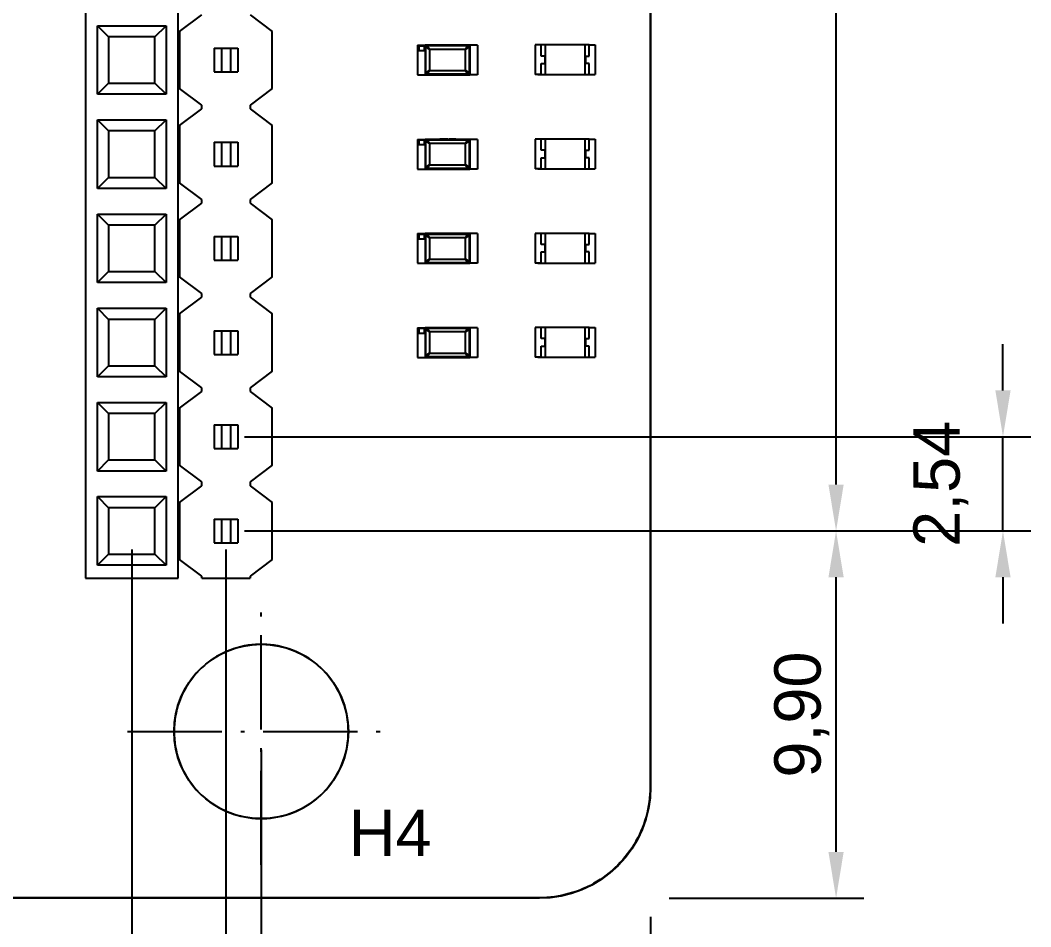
# Model space of a CAD drawing. Header units: millimetres. Extents: x 5 to 205, y 5 to 144.
# Drawn here: x 75 to 102.25, y 51.73 to 76.18 of the extents above; entities that cross this region are included whole.
import ezdxf

# ---------------------------------------------------------------- set-up
doc = ezdxf.new("R2010")
doc.units = ezdxf.units.MM
doc.linetypes.add('DASHDOT', pattern=[3.556, 2.54, -0.508, 0, -0.508])
for name, color, linetype in [('CENTER', 3, 'DASHDOT'), ('DIM', 4, 'CONTINUOUS'), ('HOLES', 1, 'CONTINUOUS'), ('OUTLINE', 7, 'CONTINUOUS'), ('PARTS', 8, 'CONTINUOUS'), ('TEXT', 7, 'CONTINUOUS')]:
    doc.layers.add(name, color=color, linetype=linetype)
doc.styles.add('CJK', font='arial.ttf')
doc.dimstyles.new('PCB2', dxfattribs={"dimtxt": 1.25, "dimasz": 1.25, "dimexe": 0.75, "dimexo": 0.5, "dimgap": 0.3, "dimtad": 1, "dimzin": 0, "dimtxsty": 'CJK', "dimcen": 2.5, "dimclrd": 4, "dimclre": 4, "dimclrt": 4, "dimazin": 3, "dimtfac": 1, "dimtmove": 0, "dimatfit": 3})

msp = doc.modelspace()

# ---------------------------------------------------------------- linework, layer by layer
at = {"layer": 'CENTER'}
for points in [[(81.5, 53.397), (81.5, 60.597)], [(77.9, 56.997), (85.1, 56.997)]]:
    msp.add_lwpolyline(points, dxfattribs=at)
at = {"layer": 'HOLES'}
msp.add_circle((81.5, 56.997), 2.35, dxfattribs=at)
at = {"layer": 'OUTLINE'}
for points in [[(92, 122.5), (92, 55.5)], [(92, 55.5), (91.986, 55.206), (91.942, 54.915), (91.871, 54.629), (91.772, 54.352), (91.646, 54.086), (91.494, 53.833), (91.319, 53.597), (91.121, 53.379), (90.903, 53.181), (90.667, 53.006), (90.414, 52.854), (90.148, 52.728), (89.871, 52.629), (89.585, 52.558), (89.294, 52.514), (89, 52.5)], [(89, 52.5), (34, 52.5)]]:
    msp.add_lwpolyline(points, dxfattribs=at)
at = {"layer": 'PARTS'}
for points in [[(91.987, 122.5), (91.987, 55.5)], [(76.76, 117.014), (76.76, 61.134)], [(79.26, 61.134), (79.26, 117.014)], [(79.3, 75.874), (79.9, 76.324)], [(81.2, 76.324), (81.8, 75.874)], [(77.085, 76.029), (78.935, 76.029)], [(77.085, 76.029), (77.385, 75.729)], [(77.085, 74.179), (77.085, 76.029)], [(78.635, 75.729), (78.935, 76.029)], [(78.935, 76.029), (78.935, 74.179)], [(79.3, 75.874), (79.3, 74.334)], [(81.8, 74.334), (81.8, 75.874)], [(78.635, 75.729), (77.385, 75.729)], [(77.385, 75.729), (77.385, 74.479)], [(78.635, 74.479), (78.635, 75.729)], [(85.712, 75.504), (85.922, 75.504)], [(85.712, 75.504), (85.712, 74.704)], [(85.753, 75.48), (85.753, 75.361)], [(85.907, 75.48), (85.753, 75.48)], [(85.907, 75.361), (85.907, 75.48)], [(85.972, 75.504), (85.922, 75.454)], [(85.922, 75.504), (85.922, 74.704)], [(87.122, 75.504), (85.922, 75.504)], [(85.935, 75.454), (85.972, 75.491)], [(87.072, 75.504), (85.972, 75.504)], [(85.972, 75.491), (85.972, 75.504)], [(86.035, 75.391), (85.972, 75.491)], [(85.972, 75.491), (87.072, 75.491)], [(86.316, 75.514), (86.332, 75.514)], [(86.316, 75.514), (86.316, 75.504)], [(86.332, 75.514), (86.337, 75.514)], [(86.332, 75.514), (86.332, 75.504)], [(86.337, 75.514), (86.353, 75.514)], [(86.337, 75.514), (86.337, 75.504)], [(86.353, 75.514), (86.353, 75.504)], [(86.355, 75.514), (86.361, 75.514)], [(86.355, 75.514), (86.355, 75.504)], [(86.361, 75.514), (86.367, 75.514)], [(86.361, 75.514), (86.361, 75.504)], [(86.367, 75.514), (86.383, 75.514)], [(86.367, 75.514), (86.367, 75.504)], [(86.383, 75.514), (86.388, 75.514)], [(86.383, 75.514), (86.383, 75.504)], [(86.388, 75.514), (86.404, 75.514)], [(86.388, 75.514), (86.388, 75.504)], [(86.404, 75.514), (86.404, 75.504)], [(86.404, 75.514), (86.406, 75.514)], [(86.406, 75.514), (86.412, 75.514)], [(86.406, 75.514), (86.406, 75.504)], [(86.412, 75.514), (86.428, 75.514)], [(86.412, 75.514), (86.412, 75.504)], [(86.428, 75.514), (86.439, 75.514)], [(86.428, 75.514), (86.428, 75.504)], [(86.439, 75.514), (86.439, 75.504)], [(86.439, 75.514), (86.446, 75.514)], [(86.446, 75.514), (86.446, 75.504)], [(86.446, 75.514), (86.447, 75.514)], [(86.447, 75.514), (86.447, 75.504)], [(86.447, 75.514), (86.448, 75.514)], [(86.448, 75.514), (86.448, 75.504)], [(86.448, 75.514), (86.469, 75.514)], [(86.469, 75.514), (86.469, 75.504)], [(86.469, 75.514), (86.47, 75.514)], [(86.47, 75.514), (86.473, 75.514)], [(86.47, 75.514), (86.47, 75.504)], [(86.473, 75.514), (86.474, 75.514)], [(86.473, 75.514), (86.473, 75.504)], [(86.474, 75.514), (86.474, 75.504)], [(86.477, 75.514), (86.477, 75.504)], [(86.477, 75.514), (86.487, 75.514)], [(86.487, 75.514), (86.501, 75.514)], [(86.487, 75.514), (86.487, 75.504)], [(86.501, 75.514), (86.507, 75.514)], [(86.501, 75.514), (86.501, 75.504)], [(86.507, 75.514), (86.507, 75.504)], [(86.509, 75.514), (86.509, 75.504)], [(86.509, 75.514), (86.525, 75.514)], [(86.509, 75.514), (86.509, 75.504)], [(86.509, 75.514), (86.509, 75.514)], [(86.525, 75.514), (86.525, 75.504)], [(86.525, 75.514), (86.531, 75.514)], [(86.531, 75.514), (86.531, 75.504)], [(86.564, 75.514), (86.592, 75.514)], [(86.564, 75.514), (86.564, 75.504)], [(86.592, 75.514), (86.608, 75.514)], [(86.592, 75.514), (86.592, 75.504)], [(86.608, 75.514), (86.647, 75.514)], [(86.608, 75.514), (86.608, 75.504)], [(86.647, 75.514), (86.682, 75.514)], [(86.647, 75.514), (86.647, 75.504)], [(86.682, 75.514), (86.695, 75.514)], [(86.682, 75.514), (86.682, 75.504)], [(86.695, 75.514), (86.701, 75.514)], [(86.695, 75.514), (86.695, 75.504)], [(86.701, 75.514), (86.735, 75.514)], [(86.701, 75.514), (86.701, 75.504)], [(86.735, 75.514), (86.748, 75.514)], [(86.735, 75.514), (86.735, 75.504)], [(86.748, 75.514), (86.748, 75.504)], [(87.01, 75.391), (87.072, 75.491)], [(87.122, 75.454), (87.072, 75.504)], [(87.072, 75.491), (87.072, 75.504)], [(87.072, 75.491), (87.109, 75.454)], [(87.332, 75.504), (87.122, 75.504)], [(87.122, 75.504), (87.122, 74.704)], [(87.332, 75.504), (87.332, 74.704)], [(89.047, 75.509), (88.887, 75.509)], [(88.887, 75.509), (88.887, 74.709)], [(89.047, 75.209), (89.047, 75.509)], [(89.157, 75.509), (89.047, 75.509)], [(90.237, 75.509), (89.157, 75.509)], [(89.157, 75.509), (89.157, 74.709)], [(90.237, 74.709), (90.237, 75.509)], [(90.347, 75.509), (90.237, 75.509)], [(90.347, 75.509), (90.507, 75.509)], [(90.347, 75.209), (90.347, 75.509)], [(90.507, 75.509), (90.507, 74.709)], [(80.23, 75.424), (80.23, 74.784)], [(80.23, 75.424), (80.43, 75.424)], [(80.43, 75.424), (80.67, 75.424)], [(80.43, 75.424), (80.43, 74.784)], [(80.67, 75.424), (80.87, 75.424)], [(80.67, 75.424), (80.67, 74.784)], [(80.87, 75.424), (80.87, 74.784)], [(85.753, 75.361), (85.907, 75.361)], [(85.935, 75.454), (85.922, 75.454)], [(86.035, 75.391), (85.935, 75.454)], [(85.935, 74.754), (85.935, 75.454)], [(86.035, 75.391), (86.035, 74.817)], [(87.01, 75.391), (86.035, 75.391)], [(87.109, 75.454), (87.01, 75.391)], [(87.01, 74.817), (87.01, 75.391)], [(87.109, 75.454), (87.122, 75.454)], [(87.109, 75.454), (87.109, 74.754)], [(89.147, 75.209), (89.047, 75.209)], [(89.147, 75.209), (89.147, 75.009)], [(90.247, 75.209), (90.247, 75.009)], [(90.247, 75.209), (90.347, 75.209)], [(89.047, 74.709), (89.047, 75.009)], [(89.047, 75.009), (89.147, 75.009)], [(90.347, 75.009), (90.247, 75.009)], [(90.347, 74.709), (90.347, 75.009)], [(80.23, 74.784), (80.43, 74.784)], [(80.43, 74.784), (80.67, 74.784)], [(80.67, 74.784), (80.87, 74.784)], [(85.712, 74.704), (85.922, 74.704)], [(85.922, 74.754), (85.972, 74.704)], [(85.935, 74.754), (85.922, 74.754)], [(85.922, 74.704), (87.122, 74.704)], [(86.035, 74.817), (85.935, 74.754)], [(85.972, 74.717), (85.935, 74.754)], [(85.972, 74.717), (86.035, 74.817)], [(85.972, 74.717), (85.972, 74.704)], [(87.072, 74.717), (85.972, 74.717)], [(85.972, 74.704), (87.072, 74.704)], [(86.035, 74.817), (87.01, 74.817)], [(87.109, 74.754), (87.01, 74.817)], [(87.072, 74.717), (87.01, 74.817)], [(87.109, 74.754), (87.072, 74.717)], [(87.072, 74.704), (87.122, 74.754)], [(87.072, 74.717), (87.072, 74.704)], [(87.109, 74.754), (87.122, 74.754)], [(87.332, 74.704), (87.122, 74.704)], [(89.047, 74.709), (88.887, 74.709)], [(88.957, 74.699), (88.957, 74.709)], [(88.973, 74.699), (88.957, 74.699)], [(88.973, 74.699), (88.973, 74.709)], [(89.012, 74.699), (88.973, 74.699)], [(89.012, 74.699), (89.012, 74.709)], [(89.019, 74.699), (89.012, 74.699)], [(89.019, 74.699), (89.019, 74.709)], [(89.034, 74.699), (89.019, 74.699)], [(89.034, 74.699), (89.034, 74.709)], [(89.075, 74.699), (89.034, 74.699)], [(89.047, 74.709), (89.157, 74.709)], [(89.075, 74.699), (89.075, 74.709)], [(89.12, 74.699), (89.075, 74.699)], [(89.12, 74.699), (89.12, 74.709)], [(89.139, 74.699), (89.12, 74.699)], [(89.139, 74.699), (89.139, 74.709)], [(89.172, 74.699), (89.139, 74.699)], [(89.157, 74.709), (90.237, 74.709)], [(89.172, 74.699), (89.172, 74.709)], [(89.211, 74.699), (89.211, 74.709)], [(89.217, 74.699), (89.211, 74.699)], [(89.217, 74.699), (89.217, 74.709)], [(89.236, 74.699), (89.217, 74.699)], [(89.236, 74.699), (89.236, 74.709)], [(89.237, 74.699), (89.237, 74.709)], [(89.237, 74.699), (89.236, 74.699)], [(89.238, 74.699), (89.238, 74.709)], [(89.245, 74.699), (89.238, 74.699)], [(89.245, 74.699), (89.245, 74.709)], [(89.262, 74.699), (89.245, 74.699)], [(89.262, 74.699), (89.262, 74.709)], [(89.273, 74.699), (89.262, 74.699)], [(89.273, 74.699), (89.273, 74.709)], [(89.278, 74.699), (89.278, 74.709)], [(89.278, 74.699), (89.278, 74.709)], [(89.278, 74.699), (89.278, 74.699)], [(89.281, 74.699), (89.278, 74.699)], [(89.281, 74.699), (89.281, 74.709)], [(89.283, 74.699), (89.281, 74.699)], [(89.283, 74.699), (89.283, 74.709)], [(89.308, 74.699), (89.283, 74.699)], [(89.308, 74.699), (89.308, 74.709)], [(89.309, 74.699), (89.308, 74.699)], [(89.309, 74.699), (89.309, 74.709)], [(89.31, 74.699), (89.309, 74.699)], [(89.31, 74.699), (89.31, 74.709)], [(89.317, 74.699), (89.31, 74.699)], [(89.317, 74.699), (89.317, 74.709)], [(89.331, 74.699), (89.317, 74.699)], [(89.331, 74.699), (89.331, 74.709)], [(89.349, 74.699), (89.331, 74.699)], [(89.349, 74.699), (89.349, 74.709)], [(89.356, 74.699), (89.349, 74.699)], [(89.356, 74.699), (89.356, 74.709)], [(89.359, 74.699), (89.356, 74.699)], [(89.359, 74.699), (89.359, 74.709)], [(89.377, 74.699), (89.359, 74.699)], [(89.377, 74.699), (89.377, 74.709)], [(89.383, 74.699), (89.377, 74.699)], [(89.383, 74.699), (89.383, 74.709)], [(89.401, 74.699), (89.383, 74.699)], [(89.401, 74.699), (89.401, 74.709)], [(89.408, 74.699), (89.401, 74.699)], [(89.408, 74.699), (89.408, 74.709)], [(89.416, 74.699), (89.408, 74.699)], [(89.416, 74.699), (89.416, 74.709)], [(89.418, 74.699), (89.418, 74.709)], [(89.436, 74.699), (89.418, 74.699)], [(89.436, 74.699), (89.436, 74.709)], [(89.443, 74.699), (89.436, 74.699)], [(89.443, 74.699), (89.443, 74.709)], [(89.461, 74.699), (89.443, 74.699)], [(89.461, 74.699), (89.461, 74.709)], [(90.237, 74.709), (90.347, 74.709)], [(90.347, 74.709), (90.507, 74.709)], [(77.085, 74.179), (77.385, 74.479)], [(77.385, 74.479), (78.635, 74.479)], [(78.635, 74.479), (78.935, 74.179)], [(78.935, 74.179), (77.085, 74.179)], [(79.9, 73.884), (79.3, 74.334)], [(81.8, 74.334), (81.2, 73.884)], [(79.9, 73.784), (79.9, 73.884)], [(81.2, 73.884), (81.2, 73.784)], [(79.3, 73.334), (79.9, 73.784)], [(81.2, 73.784), (81.8, 73.334)], [(77.085, 73.489), (78.935, 73.489)], [(77.085, 73.489), (77.385, 73.189)], [(77.085, 71.639), (77.085, 73.489)], [(78.635, 73.189), (78.935, 73.489)], [(78.935, 73.489), (78.935, 71.639)], [(79.3, 73.334), (79.3, 71.794)], [(81.8, 71.794), (81.8, 73.334)], [(78.635, 73.189), (77.385, 73.189)], [(77.385, 73.189), (77.385, 71.939)], [(78.635, 71.939), (78.635, 73.189)], [(80.23, 72.884), (80.23, 72.244)], [(80.23, 72.884), (80.43, 72.884)], [(80.43, 72.884), (80.67, 72.884)], [(80.43, 72.884), (80.43, 72.244)], [(80.67, 72.884), (80.87, 72.884)], [(80.67, 72.884), (80.67, 72.244)], [(80.87, 72.884), (80.87, 72.244)], [(85.712, 72.964), (85.922, 72.964)], [(85.712, 72.964), (85.712, 72.164)], [(85.753, 72.94), (85.753, 72.821)], [(85.907, 72.94), (85.753, 72.94)], [(85.753, 72.821), (85.907, 72.821)], [(85.907, 72.821), (85.907, 72.94)], [(85.972, 72.964), (85.922, 72.914)], [(85.922, 72.964), (85.922, 72.164)], [(87.122, 72.964), (85.922, 72.964)], [(85.935, 72.914), (85.922, 72.914)], [(85.935, 72.914), (85.972, 72.951)], [(86.035, 72.851), (85.935, 72.914)], [(85.935, 72.214), (85.935, 72.914)], [(87.072, 72.964), (85.972, 72.964)], [(85.972, 72.951), (85.972, 72.964)], [(86.035, 72.851), (85.972, 72.951)], [(85.972, 72.951), (87.072, 72.951)], [(86.035, 72.851), (86.035, 72.276)], [(87.01, 72.851), (86.035, 72.851)], [(86.316, 72.974), (86.332, 72.974)], [(86.316, 72.974), (86.316, 72.964)], [(86.332, 72.974), (86.337, 72.974)], [(86.332, 72.974), (86.332, 72.964)], [(86.337, 72.974), (86.353, 72.974)], [(86.337, 72.974), (86.337, 72.964)], [(86.353, 72.974), (86.353, 72.964)], [(86.355, 72.974), (86.361, 72.974)], [(86.355, 72.974), (86.355, 72.964)], [(86.361, 72.974), (86.367, 72.974)], [(86.361, 72.974), (86.361, 72.964)], [(86.367, 72.974), (86.383, 72.974)], [(86.367, 72.974), (86.367, 72.964)], [(86.383, 72.974), (86.388, 72.974)], [(86.383, 72.974), (86.383, 72.964)], [(86.388, 72.974), (86.404, 72.974)], [(86.388, 72.974), (86.388, 72.964)], [(86.404, 72.974), (86.404, 72.964)], [(86.404, 72.974), (86.406, 72.974)], [(86.406, 72.974), (86.412, 72.974)], [(86.406, 72.974), (86.406, 72.964)], [(86.412, 72.974), (86.428, 72.974)], [(86.412, 72.974), (86.412, 72.964)], [(86.428, 72.974), (86.439, 72.974)], [(86.428, 72.974), (86.428, 72.964)], [(86.439, 72.974), (86.439, 72.964)], [(86.439, 72.974), (86.446, 72.974)], [(86.446, 72.974), (86.446, 72.964)], [(86.446, 72.974), (86.447, 72.974)], [(86.447, 72.974), (86.447, 72.964)], [(86.447, 72.974), (86.448, 72.974)], [(86.448, 72.974), (86.448, 72.964)], [(86.448, 72.974), (86.469, 72.974)], [(86.469, 72.974), (86.469, 72.964)], [(86.469, 72.974), (86.47, 72.974)], [(86.47, 72.974), (86.473, 72.974)], [(86.47, 72.974), (86.47, 72.964)], [(86.473, 72.974), (86.474, 72.974)], [(86.473, 72.974), (86.473, 72.964)], [(86.474, 72.974), (86.474, 72.964)], [(86.477, 72.974), (86.477, 72.964)], [(86.477, 72.974), (86.487, 72.974)], [(86.487, 72.974), (86.501, 72.974)], [(86.487, 72.974), (86.487, 72.964)], [(86.501, 72.974), (86.507, 72.974)], [(86.501, 72.974), (86.501, 72.964)], [(86.507, 72.974), (86.507, 72.964)], [(86.509, 72.974), (86.509, 72.964)], [(86.509, 72.974), (86.525, 72.974)], [(86.509, 72.974), (86.509, 72.964)], [(86.509, 72.974), (86.509, 72.974)], [(86.525, 72.974), (86.525, 72.964)], [(86.525, 72.974), (86.531, 72.974)], [(86.531, 72.974), (86.531, 72.964)], [(86.564, 72.974), (86.592, 72.974)], [(86.564, 72.974), (86.564, 72.964)], [(86.592, 72.974), (86.608, 72.974)], [(86.592, 72.974), (86.592, 72.964)], [(86.608, 72.974), (86.647, 72.974)], [(86.608, 72.974), (86.608, 72.964)], [(86.647, 72.974), (86.682, 72.974)], [(86.647, 72.974), (86.647, 72.964)], [(86.682, 72.974), (86.695, 72.974)], [(86.682, 72.974), (86.682, 72.964)], [(86.695, 72.974), (86.701, 72.974)], [(86.695, 72.974), (86.695, 72.964)], [(86.701, 72.974), (86.735, 72.974)], [(86.701, 72.974), (86.701, 72.964)], [(86.735, 72.974), (86.748, 72.974)], [(86.735, 72.974), (86.735, 72.964)], [(86.748, 72.974), (86.748, 72.964)], [(87.01, 72.851), (87.072, 72.951)], [(87.109, 72.914), (87.01, 72.851)], [(87.01, 72.276), (87.01, 72.851)], [(87.122, 72.914), (87.072, 72.964)], [(87.072, 72.951), (87.072, 72.964)], [(87.072, 72.951), (87.109, 72.914)], [(87.109, 72.914), (87.122, 72.914)], [(87.109, 72.914), (87.109, 72.214)], [(87.332, 72.964), (87.122, 72.964)], [(87.122, 72.964), (87.122, 72.164)], [(87.332, 72.964), (87.332, 72.164)], [(89.047, 72.969), (88.887, 72.969)], [(88.887, 72.969), (88.887, 72.169)], [(89.047, 72.669), (89.047, 72.969)], [(89.157, 72.969), (89.047, 72.969)], [(90.237, 72.969), (89.157, 72.969)], [(89.157, 72.969), (89.157, 72.169)], [(90.237, 72.169), (90.237, 72.969)], [(90.347, 72.969), (90.237, 72.969)], [(90.347, 72.969), (90.507, 72.969)], [(90.347, 72.669), (90.347, 72.969)], [(90.507, 72.969), (90.507, 72.169)], [(89.147, 72.669), (89.047, 72.669)], [(89.147, 72.669), (89.147, 72.469)], [(90.247, 72.669), (90.247, 72.469)], [(90.247, 72.669), (90.347, 72.669)], [(80.23, 72.244), (80.43, 72.244)], [(80.43, 72.244), (80.67, 72.244)], [(80.67, 72.244), (80.87, 72.244)], [(85.922, 72.214), (85.972, 72.164)], [(85.935, 72.214), (85.922, 72.214)], [(86.035, 72.276), (85.935, 72.214)], [(85.972, 72.177), (85.935, 72.214)], [(85.972, 72.177), (86.035, 72.276)], [(86.035, 72.276), (87.01, 72.276)], [(87.109, 72.214), (87.01, 72.276)], [(87.072, 72.177), (87.01, 72.276)], [(87.109, 72.214), (87.072, 72.177)], [(87.072, 72.164), (87.122, 72.214)], [(87.109, 72.214), (87.122, 72.214)], [(89.047, 72.169), (89.047, 72.469)], [(89.047, 72.469), (89.147, 72.469)], [(90.347, 72.469), (90.247, 72.469)], [(90.347, 72.169), (90.347, 72.469)], [(77.085, 71.639), (77.385, 71.939)], [(77.385, 71.939), (78.635, 71.939)], [(78.635, 71.939), (78.935, 71.639)], [(85.712, 72.164), (85.922, 72.164)], [(85.922, 72.164), (87.122, 72.164)], [(85.972, 72.177), (85.972, 72.164)], [(87.072, 72.177), (85.972, 72.177)], [(85.972, 72.164), (87.072, 72.164)], [(87.072, 72.177), (87.072, 72.164)], [(87.332, 72.164), (87.122, 72.164)], [(89.047, 72.169), (88.887, 72.169)], [(88.957, 72.159), (88.957, 72.169)], [(88.973, 72.159), (88.957, 72.159)], [(88.973, 72.159), (88.973, 72.169)], [(89.012, 72.159), (88.973, 72.159)], [(89.012, 72.159), (89.012, 72.169)], [(89.019, 72.159), (89.012, 72.159)], [(89.019, 72.159), (89.019, 72.169)], [(89.034, 72.159), (89.019, 72.159)], [(89.034, 72.159), (89.034, 72.169)], [(89.075, 72.159), (89.034, 72.159)], [(89.047, 72.169), (89.157, 72.169)], [(89.075, 72.159), (89.075, 72.169)], [(89.12, 72.159), (89.075, 72.159)], [(89.12, 72.159), (89.12, 72.169)], [(89.139, 72.159), (89.12, 72.159)], [(89.139, 72.159), (89.139, 72.169)], [(89.172, 72.159), (89.139, 72.159)], [(89.157, 72.169), (90.237, 72.169)], [(89.172, 72.159), (89.172, 72.169)], [(89.211, 72.159), (89.211, 72.169)], [(89.217, 72.159), (89.211, 72.159)], [(89.217, 72.159), (89.217, 72.169)], [(89.236, 72.159), (89.217, 72.159)], [(89.236, 72.159), (89.236, 72.169)], [(89.237, 72.159), (89.237, 72.169)], [(89.237, 72.159), (89.236, 72.159)], [(89.238, 72.159), (89.238, 72.169)], [(89.245, 72.159), (89.238, 72.159)], [(89.245, 72.159), (89.245, 72.169)], [(89.262, 72.159), (89.245, 72.159)], [(89.262, 72.159), (89.262, 72.169)], [(89.273, 72.159), (89.262, 72.159)], [(89.273, 72.159), (89.273, 72.169)], [(89.278, 72.159), (89.278, 72.169)], [(89.278, 72.159), (89.278, 72.169)], [(89.278, 72.159), (89.278, 72.159)], [(89.281, 72.159), (89.278, 72.159)], [(89.281, 72.159), (89.281, 72.169)], [(89.283, 72.159), (89.281, 72.159)], [(89.283, 72.159), (89.283, 72.169)], [(89.308, 72.159), (89.283, 72.159)], [(89.308, 72.159), (89.308, 72.169)], [(89.309, 72.159), (89.308, 72.159)], [(89.309, 72.159), (89.309, 72.169)], [(89.31, 72.159), (89.309, 72.159)], [(89.31, 72.159), (89.31, 72.169)], [(89.317, 72.159), (89.31, 72.159)], [(89.317, 72.159), (89.317, 72.169)], [(89.331, 72.159), (89.317, 72.159)], [(89.331, 72.159), (89.331, 72.169)], [(89.349, 72.159), (89.331, 72.159)], [(89.349, 72.159), (89.349, 72.169)], [(89.356, 72.159), (89.349, 72.159)], [(89.356, 72.159), (89.356, 72.169)], [(89.359, 72.159), (89.356, 72.159)], [(89.359, 72.159), (89.359, 72.169)], [(89.377, 72.159), (89.359, 72.159)], [(89.377, 72.159), (89.377, 72.169)], [(89.383, 72.159), (89.377, 72.159)], [(89.383, 72.159), (89.383, 72.169)], [(89.401, 72.159), (89.383, 72.159)], [(89.401, 72.159), (89.401, 72.169)], [(89.408, 72.159), (89.401, 72.159)], [(89.408, 72.159), (89.408, 72.169)], [(89.416, 72.159), (89.408, 72.159)], [(89.416, 72.159), (89.416, 72.169)], [(89.418, 72.159), (89.418, 72.169)], [(89.436, 72.159), (89.418, 72.159)], [(89.436, 72.159), (89.436, 72.169)], [(89.443, 72.159), (89.436, 72.159)], [(89.443, 72.159), (89.443, 72.169)], [(89.461, 72.159), (89.443, 72.159)], [(89.461, 72.159), (89.461, 72.169)], [(90.237, 72.169), (90.347, 72.169)], [(90.347, 72.169), (90.507, 72.169)], [(79.9, 71.344), (79.3, 71.794)], [(81.8, 71.794), (81.2, 71.344)], [(78.935, 71.639), (77.085, 71.639)], [(79.3, 70.794), (79.9, 71.244)], [(79.9, 71.244), (79.9, 71.344)], [(81.2, 71.344), (81.2, 71.244)], [(81.2, 71.244), (81.8, 70.794)], [(77.085, 70.949), (78.935, 70.949)], [(77.085, 70.949), (77.385, 70.649)], [(77.085, 69.099), (77.085, 70.949)], [(78.635, 70.649), (78.935, 70.949)], [(78.935, 70.949), (78.935, 69.099)], [(78.635, 70.649), (77.385, 70.649)], [(77.385, 70.649), (77.385, 69.399)], [(78.635, 69.399), (78.635, 70.649)], [(79.3, 70.794), (79.3, 69.254)], [(81.8, 69.254), (81.8, 70.794)], [(80.23, 70.344), (80.23, 69.704)], [(80.23, 70.344), (80.43, 70.344)], [(80.43, 70.344), (80.67, 70.344)], [(80.43, 70.344), (80.43, 69.704)], [(80.67, 70.344), (80.87, 70.344)], [(80.67, 70.344), (80.67, 69.704)], [(80.87, 70.344), (80.87, 69.704)], [(85.712, 70.424), (85.922, 70.424)], [(85.712, 70.424), (85.712, 69.624)], [(85.753, 70.4), (85.753, 70.281)], [(85.907, 70.4), (85.753, 70.4)], [(85.907, 70.281), (85.907, 70.4)], [(85.972, 70.424), (85.922, 70.374)], [(85.922, 70.424), (85.922, 69.624)], [(87.122, 70.424), (85.922, 70.424)], [(85.935, 70.374), (85.922, 70.374)], [(85.935, 70.374), (85.972, 70.411)], [(86.035, 70.311), (85.935, 70.374)], [(85.935, 69.674), (85.935, 70.374)], [(87.072, 70.424), (85.972, 70.424)], [(85.972, 70.411), (85.972, 70.424)], [(86.035, 70.311), (85.972, 70.411)], [(85.972, 70.411), (87.072, 70.411)], [(86.035, 70.311), (86.035, 69.737)], [(87.01, 70.311), (86.035, 70.311)], [(86.316, 70.434), (86.332, 70.434)], [(86.316, 70.434), (86.316, 70.424)], [(86.332, 70.434), (86.337, 70.434)], [(86.332, 70.434), (86.332, 70.424)], [(86.337, 70.434), (86.353, 70.434)], [(86.337, 70.434), (86.337, 70.424)], [(86.353, 70.434), (86.353, 70.424)], [(86.355, 70.434), (86.361, 70.434)], [(86.355, 70.434), (86.355, 70.424)], [(86.361, 70.434), (86.367, 70.434)], [(86.361, 70.434), (86.361, 70.424)], [(86.367, 70.434), (86.383, 70.434)], [(86.367, 70.434), (86.367, 70.424)], [(86.383, 70.434), (86.388, 70.434)], [(86.383, 70.434), (86.383, 70.424)], [(86.388, 70.434), (86.404, 70.434)], [(86.388, 70.434), (86.388, 70.424)], [(86.404, 70.434), (86.404, 70.424)], [(86.404, 70.434), (86.406, 70.434)], [(86.406, 70.434), (86.412, 70.434)], [(86.406, 70.434), (86.406, 70.424)], [(86.412, 70.434), (86.428, 70.434)], [(86.412, 70.434), (86.412, 70.424)], [(86.428, 70.434), (86.439, 70.434)], [(86.428, 70.434), (86.428, 70.424)], [(86.439, 70.434), (86.439, 70.424)], [(86.439, 70.434), (86.446, 70.434)], [(86.446, 70.434), (86.446, 70.424)], [(86.446, 70.434), (86.447, 70.434)], [(86.447, 70.434), (86.447, 70.424)], [(86.447, 70.434), (86.448, 70.434)], [(86.448, 70.434), (86.448, 70.424)], [(86.448, 70.434), (86.469, 70.434)], [(86.469, 70.434), (86.469, 70.424)], [(86.469, 70.434), (86.47, 70.434)], [(86.47, 70.434), (86.473, 70.434)], [(86.47, 70.434), (86.47, 70.424)], [(86.473, 70.434), (86.474, 70.434)], [(86.473, 70.434), (86.473, 70.424)], [(86.474, 70.434), (86.474, 70.424)], [(86.477, 70.434), (86.477, 70.424)], [(86.477, 70.434), (86.487, 70.434)], [(86.487, 70.434), (86.501, 70.434)], [(86.487, 70.434), (86.487, 70.424)], [(86.501, 70.434), (86.507, 70.434)], [(86.501, 70.434), (86.501, 70.424)], [(86.507, 70.434), (86.507, 70.424)], [(86.509, 70.434), (86.509, 70.424)], [(86.509, 70.434), (86.525, 70.434)], [(86.509, 70.434), (86.509, 70.424)], [(86.509, 70.434), (86.509, 70.434)], [(86.525, 70.434), (86.525, 70.424)], [(86.525, 70.434), (86.531, 70.434)], [(86.531, 70.434), (86.531, 70.424)], [(86.564, 70.434), (86.592, 70.434)], [(86.564, 70.434), (86.564, 70.424)], [(86.592, 70.434), (86.608, 70.434)], [(86.592, 70.434), (86.592, 70.424)], [(86.608, 70.434), (86.647, 70.434)], [(86.608, 70.434), (86.608, 70.424)], [(86.647, 70.434), (86.682, 70.434)], [(86.647, 70.434), (86.647, 70.424)], [(86.682, 70.434), (86.695, 70.434)], [(86.682, 70.434), (86.682, 70.424)], [(86.695, 70.434), (86.701, 70.434)], [(86.695, 70.434), (86.695, 70.424)], [(86.701, 70.434), (86.735, 70.434)], [(86.701, 70.434), (86.701, 70.424)], [(86.735, 70.434), (86.748, 70.434)], [(86.735, 70.434), (86.735, 70.424)], [(86.748, 70.434), (86.748, 70.424)], [(87.01, 70.311), (87.072, 70.411)], [(87.109, 70.374), (87.01, 70.311)], [(87.01, 69.737), (87.01, 70.311)], [(87.122, 70.374), (87.072, 70.424)], [(87.072, 70.411), (87.072, 70.424)], [(87.072, 70.411), (87.109, 70.374)], [(87.109, 70.374), (87.122, 70.374)], [(87.109, 70.374), (87.109, 69.674)], [(87.332, 70.424), (87.122, 70.424)], [(87.122, 70.424), (87.122, 69.624)], [(87.332, 70.424), (87.332, 69.624)], [(89.047, 70.429), (88.887, 70.429)], [(88.887, 70.429), (88.887, 69.629)], [(89.047, 70.129), (89.047, 70.429)], [(89.157, 70.429), (89.047, 70.429)], [(90.237, 70.429), (89.157, 70.429)], [(89.157, 70.429), (89.157, 69.629)], [(90.237, 69.629), (90.237, 70.429)], [(90.347, 70.429), (90.237, 70.429)], [(90.347, 70.429), (90.507, 70.429)], [(90.347, 70.129), (90.347, 70.429)], [(90.507, 70.429), (90.507, 69.629)], [(85.753, 70.281), (85.907, 70.281)], [(89.147, 70.129), (89.047, 70.129)], [(89.147, 70.129), (89.147, 69.929)], [(90.247, 70.129), (90.247, 69.929)], [(90.247, 70.129), (90.347, 70.129)], [(89.047, 69.629), (89.047, 69.929)], [(89.047, 69.929), (89.147, 69.929)], [(90.347, 69.929), (90.247, 69.929)], [(90.347, 69.629), (90.347, 69.929)], [(80.23, 69.704), (80.43, 69.704)], [(80.43, 69.704), (80.67, 69.704)], [(80.67, 69.704), (80.87, 69.704)], [(85.712, 69.624), (85.922, 69.624)], [(85.922, 69.674), (85.972, 69.624)], [(85.935, 69.674), (85.922, 69.674)], [(85.922, 69.624), (87.122, 69.624)], [(86.035, 69.737), (85.935, 69.674)], [(85.972, 69.637), (85.935, 69.674)], [(85.972, 69.637), (86.035, 69.737)], [(85.972, 69.637), (85.972, 69.624)], [(87.072, 69.637), (85.972, 69.637)], [(85.972, 69.624), (87.072, 69.624)], [(86.035, 69.737), (87.01, 69.737)], [(87.109, 69.674), (87.01, 69.737)], [(87.072, 69.637), (87.01, 69.737)], [(87.109, 69.674), (87.072, 69.637)], [(87.072, 69.624), (87.122, 69.674)], [(87.072, 69.637), (87.072, 69.624)], [(87.109, 69.674), (87.122, 69.674)], [(87.332, 69.624), (87.122, 69.624)], [(89.047, 69.629), (88.887, 69.629)], [(88.957, 69.619), (88.957, 69.629)], [(88.973, 69.619), (88.957, 69.619)], [(88.973, 69.619), (88.973, 69.629)], [(89.012, 69.619), (88.973, 69.619)], [(89.012, 69.619), (89.012, 69.629)], [(89.019, 69.619), (89.012, 69.619)], [(89.019, 69.619), (89.019, 69.629)], [(89.034, 69.619), (89.019, 69.619)], [(89.034, 69.619), (89.034, 69.629)], [(89.075, 69.619), (89.034, 69.619)], [(89.047, 69.629), (89.157, 69.629)], [(89.075, 69.619), (89.075, 69.629)], [(89.12, 69.619), (89.075, 69.619)], [(89.12, 69.619), (89.12, 69.629)], [(89.139, 69.619), (89.12, 69.619)], [(89.139, 69.619), (89.139, 69.629)], [(89.172, 69.619), (89.139, 69.619)], [(89.157, 69.629), (90.237, 69.629)], [(89.172, 69.619), (89.172, 69.629)], [(89.211, 69.619), (89.211, 69.629)], [(89.217, 69.619), (89.211, 69.619)], [(89.217, 69.619), (89.217, 69.629)], [(89.236, 69.619), (89.217, 69.619)], [(89.236, 69.619), (89.236, 69.629)], [(89.237, 69.619), (89.237, 69.629)], [(89.237, 69.619), (89.236, 69.619)], [(89.238, 69.619), (89.238, 69.629)], [(89.245, 69.619), (89.238, 69.619)], [(89.245, 69.619), (89.245, 69.629)], [(89.262, 69.619), (89.245, 69.619)], [(89.262, 69.619), (89.262, 69.629)], [(89.273, 69.619), (89.262, 69.619)], [(89.273, 69.619), (89.273, 69.629)], [(89.278, 69.619), (89.278, 69.629)], [(89.278, 69.619), (89.278, 69.629)], [(89.278, 69.619), (89.278, 69.619)], [(89.281, 69.619), (89.278, 69.619)], [(89.281, 69.619), (89.281, 69.629)], [(89.283, 69.619), (89.281, 69.619)], [(89.283, 69.619), (89.283, 69.629)], [(89.308, 69.619), (89.283, 69.619)], [(89.308, 69.619), (89.308, 69.629)], [(89.309, 69.619), (89.308, 69.619)], [(89.309, 69.619), (89.309, 69.629)], [(89.31, 69.619), (89.309, 69.619)], [(89.31, 69.619), (89.31, 69.629)], [(89.317, 69.619), (89.31, 69.619)], [(89.317, 69.619), (89.317, 69.629)], [(89.331, 69.619), (89.317, 69.619)], [(89.331, 69.619), (89.331, 69.629)], [(89.349, 69.619), (89.331, 69.619)], [(89.349, 69.619), (89.349, 69.629)], [(89.356, 69.619), (89.349, 69.619)], [(89.356, 69.619), (89.356, 69.629)], [(89.359, 69.619), (89.356, 69.619)], [(89.359, 69.619), (89.359, 69.629)], [(89.377, 69.619), (89.359, 69.619)], [(89.377, 69.619), (89.377, 69.629)], [(89.383, 69.619), (89.377, 69.619)], [(89.383, 69.619), (89.383, 69.629)], [(89.401, 69.619), (89.383, 69.619)], [(89.401, 69.619), (89.401, 69.629)], [(89.408, 69.619), (89.401, 69.619)], [(89.408, 69.619), (89.408, 69.629)], [(89.416, 69.619), (89.408, 69.619)], [(89.416, 69.619), (89.416, 69.629)], [(89.418, 69.619), (89.418, 69.629)], [(89.436, 69.619), (89.418, 69.619)], [(89.436, 69.619), (89.436, 69.629)], [(89.443, 69.619), (89.436, 69.619)], [(89.443, 69.619), (89.443, 69.629)], [(89.461, 69.619), (89.443, 69.619)], [(89.461, 69.619), (89.461, 69.629)], [(90.237, 69.629), (90.347, 69.629)], [(90.347, 69.629), (90.507, 69.629)], [(77.085, 69.099), (77.385, 69.399)], [(77.385, 69.399), (78.635, 69.399)], [(78.635, 69.399), (78.935, 69.099)], [(79.9, 68.804), (79.3, 69.254)], [(81.8, 69.254), (81.2, 68.804)], [(78.935, 69.099), (77.085, 69.099)], [(79.3, 68.254), (79.9, 68.704)], [(79.9, 68.704), (79.9, 68.804)], [(81.2, 68.804), (81.2, 68.704)], [(81.2, 68.704), (81.8, 68.254)], [(77.085, 68.409), (78.935, 68.409)], [(77.085, 68.409), (77.385, 68.109)], [(77.085, 66.559), (77.085, 68.409)], [(78.635, 68.109), (78.935, 68.409)], [(78.935, 68.409), (78.935, 66.559)], [(79.3, 68.254), (79.3, 66.714)], [(81.8, 66.714), (81.8, 68.254)], [(78.635, 68.109), (77.385, 68.109)], [(77.385, 68.109), (77.385, 66.859)], [(78.635, 66.859), (78.635, 68.109)], [(85.712, 67.884), (85.922, 67.884)], [(85.712, 67.884), (85.712, 67.084)], [(85.753, 67.859), (85.753, 67.741)], [(85.907, 67.859), (85.753, 67.859)], [(85.907, 67.741), (85.907, 67.859)], [(85.972, 67.884), (85.922, 67.834)], [(85.922, 67.884), (85.922, 67.084)], [(87.122, 67.884), (85.922, 67.884)], [(85.935, 67.834), (85.972, 67.871)], [(87.072, 67.884), (85.972, 67.884)], [(85.972, 67.871), (85.972, 67.884)], [(86.035, 67.771), (85.972, 67.871)], [(85.972, 67.871), (87.072, 67.871)], [(86.316, 67.894), (86.332, 67.894)], [(86.316, 67.894), (86.316, 67.884)], [(86.332, 67.894), (86.337, 67.894)], [(86.332, 67.894), (86.332, 67.884)], [(86.337, 67.894), (86.353, 67.894)], [(86.337, 67.894), (86.337, 67.884)], [(86.353, 67.894), (86.353, 67.884)], [(86.355, 67.894), (86.361, 67.894)], [(86.355, 67.894), (86.355, 67.884)], [(86.361, 67.894), (86.367, 67.894)], [(86.361, 67.894), (86.361, 67.884)], [(86.367, 67.894), (86.383, 67.894)], [(86.367, 67.894), (86.367, 67.884)], [(86.383, 67.894), (86.388, 67.894)], [(86.383, 67.894), (86.383, 67.884)], [(86.388, 67.894), (86.404, 67.894)], [(86.388, 67.894), (86.388, 67.884)], [(86.404, 67.894), (86.404, 67.884)], [(86.404, 67.894), (86.406, 67.894)], [(86.406, 67.894), (86.412, 67.894)], [(86.406, 67.894), (86.406, 67.884)], [(86.412, 67.894), (86.428, 67.894)], [(86.412, 67.894), (86.412, 67.884)], [(86.428, 67.894), (86.439, 67.894)], [(86.428, 67.894), (86.428, 67.884)], [(86.439, 67.894), (86.439, 67.884)], [(86.439, 67.894), (86.446, 67.894)], [(86.446, 67.894), (86.446, 67.884)], [(86.446, 67.894), (86.447, 67.894)], [(86.447, 67.894), (86.447, 67.884)], [(86.447, 67.894), (86.448, 67.894)], [(86.448, 67.894), (86.448, 67.884)], [(86.448, 67.894), (86.469, 67.894)], [(86.469, 67.894), (86.469, 67.884)], [(86.469, 67.894), (86.47, 67.894)], [(86.47, 67.894), (86.473, 67.894)], [(86.47, 67.894), (86.47, 67.884)], [(86.473, 67.894), (86.474, 67.894)], [(86.473, 67.894), (86.473, 67.884)], [(86.474, 67.894), (86.474, 67.884)], [(86.477, 67.894), (86.477, 67.884)], [(86.477, 67.894), (86.487, 67.894)], [(86.487, 67.894), (86.501, 67.894)], [(86.487, 67.894), (86.487, 67.884)], [(86.501, 67.894), (86.507, 67.894)], [(86.501, 67.894), (86.501, 67.884)], [(86.507, 67.894), (86.507, 67.884)], [(86.509, 67.894), (86.509, 67.884)], [(86.509, 67.894), (86.525, 67.894)], [(86.509, 67.894), (86.509, 67.884)], [(86.509, 67.894), (86.509, 67.894)], [(86.525, 67.894), (86.525, 67.884)], [(86.525, 67.894), (86.531, 67.894)], [(86.531, 67.894), (86.531, 67.884)], [(86.564, 67.894), (86.592, 67.894)], [(86.564, 67.894), (86.564, 67.884)], [(86.592, 67.894), (86.608, 67.894)], [(86.592, 67.894), (86.592, 67.884)], [(86.608, 67.894), (86.647, 67.894)], [(86.608, 67.894), (86.608, 67.884)], [(86.647, 67.894), (86.682, 67.894)], [(86.647, 67.894), (86.647, 67.884)], [(86.682, 67.894), (86.695, 67.894)], [(86.682, 67.894), (86.682, 67.884)], [(86.695, 67.894), (86.701, 67.894)], [(86.695, 67.894), (86.695, 67.884)], [(86.701, 67.894), (86.735, 67.894)], [(86.701, 67.894), (86.701, 67.884)], [(86.735, 67.894), (86.748, 67.894)], [(86.735, 67.894), (86.735, 67.884)], [(86.748, 67.894), (86.748, 67.884)], [(87.01, 67.771), (87.072, 67.871)], [(87.122, 67.834), (87.072, 67.884)], [(87.072, 67.871), (87.072, 67.884)], [(87.072, 67.871), (87.109, 67.834)], [(87.332, 67.884), (87.122, 67.884)], [(87.122, 67.884), (87.122, 67.084)], [(87.332, 67.884), (87.332, 67.084)], [(89.047, 67.889), (88.887, 67.889)], [(88.887, 67.889), (88.887, 67.089)], [(89.047, 67.589), (89.047, 67.889)], [(89.157, 67.889), (89.047, 67.889)], [(90.237, 67.889), (89.157, 67.889)], [(89.157, 67.889), (89.157, 67.089)], [(90.237, 67.089), (90.237, 67.889)], [(90.347, 67.889), (90.237, 67.889)], [(90.347, 67.889), (90.507, 67.889)], [(90.347, 67.589), (90.347, 67.889)], [(90.507, 67.889), (90.507, 67.089)], [(80.23, 67.804), (80.23, 67.164)], [(80.23, 67.804), (80.43, 67.804)], [(80.43, 67.804), (80.67, 67.804)], [(80.43, 67.804), (80.43, 67.164)], [(80.67, 67.804), (80.87, 67.804)], [(80.67, 67.804), (80.67, 67.164)], [(80.87, 67.804), (80.87, 67.164)], [(85.753, 67.741), (85.907, 67.741)], [(85.935, 67.834), (85.922, 67.834)], [(86.035, 67.771), (85.935, 67.834)], [(85.935, 67.134), (85.935, 67.834)], [(86.035, 67.771), (86.035, 67.197)], [(87.01, 67.771), (86.035, 67.771)], [(87.109, 67.834), (87.01, 67.771)], [(87.01, 67.197), (87.01, 67.771)], [(87.109, 67.834), (87.122, 67.834)], [(87.109, 67.834), (87.109, 67.134)], [(89.147, 67.589), (89.047, 67.589)], [(89.147, 67.589), (89.147, 67.389)], [(90.247, 67.589), (90.247, 67.389)], [(90.247, 67.589), (90.347, 67.589)], [(89.047, 67.089), (89.047, 67.389)], [(89.047, 67.389), (89.147, 67.389)], [(90.347, 67.389), (90.247, 67.389)], [(90.347, 67.089), (90.347, 67.389)], [(80.23, 67.164), (80.43, 67.164)], [(80.43, 67.164), (80.67, 67.164)], [(80.67, 67.164), (80.87, 67.164)], [(85.712, 67.084), (85.922, 67.084)], [(85.922, 67.134), (85.972, 67.084)], [(85.935, 67.134), (85.922, 67.134)], [(85.922, 67.084), (87.122, 67.084)], [(86.035, 67.197), (85.935, 67.134)], [(85.972, 67.097), (85.935, 67.134)], [(85.972, 67.097), (86.035, 67.197)], [(85.972, 67.097), (85.972, 67.084)], [(87.072, 67.097), (85.972, 67.097)], [(85.972, 67.084), (87.072, 67.084)], [(86.035, 67.197), (87.01, 67.197)], [(87.109, 67.134), (87.01, 67.197)], [(87.072, 67.097), (87.01, 67.197)], [(87.109, 67.134), (87.072, 67.097)], [(87.072, 67.084), (87.122, 67.134)], [(87.072, 67.097), (87.072, 67.084)], [(87.109, 67.134), (87.122, 67.134)], [(87.332, 67.084), (87.122, 67.084)], [(89.047, 67.089), (88.887, 67.089)], [(88.957, 67.079), (88.957, 67.089)], [(88.973, 67.079), (88.957, 67.079)], [(88.973, 67.079), (88.973, 67.089)], [(89.012, 67.079), (88.973, 67.079)], [(89.012, 67.079), (89.012, 67.089)], [(89.019, 67.079), (89.012, 67.079)], [(89.019, 67.079), (89.019, 67.089)], [(89.034, 67.079), (89.019, 67.079)], [(89.034, 67.079), (89.034, 67.089)], [(89.075, 67.079), (89.034, 67.079)], [(89.047, 67.089), (89.157, 67.089)], [(89.075, 67.079), (89.075, 67.089)], [(89.12, 67.079), (89.075, 67.079)], [(89.12, 67.079), (89.12, 67.089)], [(89.139, 67.079), (89.12, 67.079)], [(89.139, 67.079), (89.139, 67.089)], [(89.172, 67.079), (89.139, 67.079)], [(89.157, 67.089), (90.237, 67.089)], [(89.172, 67.079), (89.172, 67.089)], [(89.211, 67.079), (89.211, 67.089)], [(89.217, 67.079), (89.211, 67.079)], [(89.217, 67.079), (89.217, 67.089)], [(89.236, 67.079), (89.217, 67.079)], [(89.236, 67.079), (89.236, 67.089)], [(89.237, 67.079), (89.237, 67.089)], [(89.237, 67.079), (89.236, 67.079)], [(89.238, 67.079), (89.238, 67.089)], [(89.245, 67.079), (89.238, 67.079)], [(89.245, 67.079), (89.245, 67.089)], [(89.262, 67.079), (89.245, 67.079)], [(89.262, 67.079), (89.262, 67.089)], [(89.273, 67.079), (89.262, 67.079)], [(89.273, 67.079), (89.273, 67.089)], [(89.278, 67.079), (89.278, 67.089)], [(89.278, 67.079), (89.278, 67.089)], [(89.278, 67.079), (89.278, 67.079)], [(89.281, 67.079), (89.278, 67.079)], [(89.281, 67.079), (89.281, 67.089)], [(89.283, 67.079), (89.281, 67.079)], [(89.283, 67.079), (89.283, 67.089)], [(89.308, 67.079), (89.283, 67.079)], [(89.308, 67.079), (89.308, 67.089)], [(89.309, 67.079), (89.308, 67.079)], [(89.309, 67.079), (89.309, 67.089)], [(89.31, 67.079), (89.309, 67.079)], [(89.31, 67.079), (89.31, 67.089)], [(89.317, 67.079), (89.31, 67.079)], [(89.317, 67.079), (89.317, 67.089)], [(89.331, 67.079), (89.317, 67.079)], [(89.331, 67.079), (89.331, 67.089)], [(89.349, 67.079), (89.331, 67.079)], [(89.349, 67.079), (89.349, 67.089)], [(89.356, 67.079), (89.349, 67.079)], [(89.356, 67.079), (89.356, 67.089)], [(89.359, 67.079), (89.356, 67.079)], [(89.359, 67.079), (89.359, 67.089)], [(89.377, 67.079), (89.359, 67.079)], [(89.377, 67.079), (89.377, 67.089)], [(89.383, 67.079), (89.377, 67.079)], [(89.383, 67.079), (89.383, 67.089)], [(89.401, 67.079), (89.383, 67.079)], [(89.401, 67.079), (89.401, 67.089)], [(89.408, 67.079), (89.401, 67.079)], [(89.408, 67.079), (89.408, 67.089)], [(89.416, 67.079), (89.408, 67.079)], [(89.416, 67.079), (89.416, 67.089)], [(89.418, 67.079), (89.418, 67.089)], [(89.436, 67.079), (89.418, 67.079)], [(89.436, 67.079), (89.436, 67.089)], [(89.443, 67.079), (89.436, 67.079)], [(89.443, 67.079), (89.443, 67.089)], [(89.461, 67.079), (89.443, 67.079)], [(89.461, 67.079), (89.461, 67.089)], [(90.237, 67.089), (90.347, 67.089)], [(90.347, 67.089), (90.507, 67.089)], [(77.085, 66.559), (77.385, 66.859)], [(77.385, 66.859), (78.635, 66.859)], [(78.635, 66.859), (78.935, 66.559)], [(78.935, 66.559), (77.085, 66.559)], [(79.9, 66.264), (79.3, 66.714)], [(81.8, 66.714), (81.2, 66.264)], [(79.9, 66.164), (79.9, 66.264)], [(81.2, 66.264), (81.2, 66.164)], [(79.3, 65.714), (79.9, 66.164)], [(81.2, 66.164), (81.8, 65.714)], [(77.085, 65.869), (78.935, 65.869)], [(77.085, 65.869), (77.385, 65.569)], [(77.085, 64.019), (77.085, 65.869)], [(78.635, 65.569), (78.935, 65.869)], [(78.935, 65.869), (78.935, 64.019)], [(79.3, 65.714), (79.3, 64.174)], [(81.8, 64.174), (81.8, 65.714)], [(78.635, 65.569), (77.385, 65.569)], [(77.385, 65.569), (77.385, 64.319)], [(78.635, 64.319), (78.635, 65.569)], [(80.23, 65.264), (80.23, 64.624)], [(80.23, 65.264), (80.43, 65.264)], [(80.43, 65.264), (80.67, 65.264)], [(80.43, 65.264), (80.43, 64.624)], [(80.67, 65.264), (80.87, 65.264)], [(80.67, 65.264), (80.67, 64.624)], [(80.87, 65.264), (80.87, 64.624)], [(80.23, 64.624), (80.43, 64.624)], [(80.43, 64.624), (80.67, 64.624)], [(80.67, 64.624), (80.87, 64.624)], [(77.085, 64.019), (77.385, 64.319)], [(77.385, 64.319), (78.635, 64.319)], [(78.635, 64.319), (78.935, 64.019)], [(79.9, 63.724), (79.3, 64.174)], [(81.8, 64.174), (81.2, 63.724)], [(78.935, 64.019), (77.085, 64.019)], [(79.3, 63.174), (79.9, 63.624)], [(79.9, 63.624), (79.9, 63.724)], [(81.2, 63.724), (81.2, 63.624)], [(81.2, 63.624), (81.8, 63.174)], [(77.085, 63.329), (78.935, 63.329)], [(77.085, 63.329), (77.385, 63.029)], [(77.085, 61.479), (77.085, 63.329)], [(78.635, 63.029), (78.935, 63.329)], [(78.935, 63.329), (78.935, 61.479)], [(78.635, 63.029), (77.385, 63.029)], [(77.385, 63.029), (77.385, 61.779)], [(78.635, 61.779), (78.635, 63.029)], [(79.3, 63.174), (79.3, 61.634)], [(81.8, 61.634), (81.8, 63.174)], [(80.23, 62.724), (80.23, 62.084)], [(80.23, 62.724), (80.43, 62.724)], [(80.43, 62.724), (80.67, 62.724)], [(80.43, 62.724), (80.43, 62.084)], [(80.67, 62.724), (80.87, 62.724)], [(80.67, 62.724), (80.67, 62.084)], [(80.87, 62.724), (80.87, 62.084)], [(80.23, 62.084), (80.43, 62.084)], [(80.43, 62.084), (80.67, 62.084)], [(80.67, 62.084), (80.87, 62.084)], [(77.085, 61.479), (77.385, 61.779)], [(77.385, 61.779), (78.635, 61.779)], [(78.635, 61.779), (78.935, 61.479)], [(79.9, 61.184), (79.3, 61.634)], [(81.8, 61.634), (81.2, 61.184)], [(78.935, 61.479), (77.085, 61.479)], [(76.76, 61.134), (79.26, 61.134)], [(77.894, 61.124), (77.894, 61.134)], [(77.992, 61.124), (77.894, 61.124)], [(77.992, 61.124), (77.992, 61.134)], [(78.061, 61.124), (77.992, 61.124)], [(78.061, 61.124), (78.061, 61.134)], [(78.219, 61.124), (78.061, 61.124)], [(78.219, 61.124), (78.219, 61.134)], [(78.384, 61.124), (78.219, 61.124)], [(78.384, 61.124), (78.384, 61.134)], [(78.453, 61.124), (78.384, 61.124)], [(78.453, 61.124), (78.453, 61.134)], [(78.514, 61.124), (78.453, 61.124)], [(78.514, 61.124), (78.514, 61.134)], [(78.57, 61.124), (78.514, 61.124)], [(78.57, 61.124), (78.57, 61.134)], [(79.9, 61.134), (79.9, 61.184)], [(79.9, 61.134), (81.2, 61.134)], [(80.431, 61.124), (80.431, 61.134)], [(80.49, 61.124), (80.431, 61.124)], [(80.49, 61.124), (80.49, 61.134)], [(80.531, 61.124), (80.49, 61.124)], [(80.531, 61.124), (80.531, 61.134)], [(80.626, 61.124), (80.531, 61.124)], [(80.626, 61.124), (80.626, 61.134)], [(80.725, 61.124), (80.626, 61.124)], [(80.725, 61.124), (80.725, 61.134)], [(80.767, 61.124), (80.725, 61.124)], [(80.767, 61.124), (80.767, 61.134)], [(80.803, 61.124), (80.767, 61.124)], [(80.803, 61.124), (80.803, 61.134)], [(80.837, 61.124), (80.803, 61.124)], [(80.837, 61.124), (80.837, 61.134)], [(81.2, 61.184), (81.2, 61.134)], [(83.85, 56.997), (83.848, 57.098), (83.841, 57.199), (83.831, 57.299), (83.815, 57.399), (83.796, 57.499), (83.772, 57.597), (83.744, 57.694), (83.712, 57.79), (83.676, 57.885), (83.636, 57.977), (83.592, 58.068), (83.544, 58.157), (83.492, 58.244), (83.436, 58.329), (83.377, 58.411), (83.315, 58.49), (83.249, 58.567), (83.18, 58.641), (83.107, 58.711), (83.032, 58.779), (82.954, 58.843), (82.873, 58.904), (82.79, 58.961), (82.704, 59.015), (82.616, 59.065), (82.526, 59.111), (82.434, 59.153), (82.341, 59.191), (82.245, 59.225), (82.149, 59.255), (82.051, 59.281), (81.952, 59.303), (81.853, 59.32), (81.752, 59.333), (81.652, 59.342), (81.551, 59.346), (81.45, 59.346), (81.349, 59.342), (81.248, 59.333), (81.148, 59.32), (81.048, 59.303), (80.949, 59.281), (80.851, 59.255), (80.755, 59.225), (80.66, 59.191), (80.566, 59.153), (80.474, 59.111), (80.384, 59.065), (80.296, 59.015), (80.21, 58.961), (80.127, 58.904), (80.046, 58.843), (79.968, 58.779), (79.893, 58.711), (79.821, 58.641), (79.751, 58.567), (79.685, 58.49), (79.623, 58.411), (79.564, 58.329), (79.508, 58.244), (79.457, 58.157), (79.409, 58.068), (79.364, 57.977), (79.324, 57.885), (79.288, 57.79), (79.256, 57.694), (79.228, 57.597), (79.204, 57.499), (79.185, 57.399), (79.17, 57.299), (79.159, 57.199), (79.152, 57.098), (79.15, 56.997)], [(79.15, 56.997), (79.152, 56.896), (79.159, 56.795), (79.17, 56.694), (79.185, 56.594), (79.204, 56.495), (79.228, 56.397), (79.256, 56.3), (79.288, 56.204), (79.324, 56.109), (79.364, 56.016), (79.409, 55.925), (79.457, 55.837), (79.508, 55.75), (79.564, 55.665), (79.623, 55.583), (79.685, 55.504), (79.751, 55.427), (79.821, 55.353), (79.893, 55.282), (79.968, 55.215), (80.046, 55.151), (80.127, 55.09), (80.21, 55.032), (80.296, 54.979), (80.384, 54.929), (80.474, 54.883), (80.566, 54.841), (80.66, 54.802), (80.755, 54.768), (80.851, 54.738), (80.949, 54.712), (81.048, 54.691), (81.148, 54.674), (81.248, 54.66), (81.349, 54.652), (81.45, 54.647), (81.551, 54.647), (81.652, 54.652), (81.752, 54.66), (81.853, 54.674), (81.952, 54.691), (82.051, 54.712), (82.149, 54.738), (82.245, 54.768), (82.341, 54.802), (82.434, 54.841), (82.526, 54.883), (82.616, 54.929), (82.704, 54.979), (82.79, 55.032), (82.873, 55.09), (82.954, 55.151), (83.032, 55.215), (83.107, 55.282), (83.18, 55.353), (83.249, 55.427), (83.315, 55.504), (83.377, 55.583), (83.436, 55.665), (83.492, 55.75), (83.544, 55.837), (83.592, 55.925), (83.636, 56.016), (83.676, 56.109), (83.712, 56.204), (83.744, 56.3), (83.772, 56.397), (83.796, 56.495), (83.815, 56.594), (83.831, 56.694), (83.841, 56.795), (83.848, 56.896), (83.85, 56.997)], [(91.987, 55.5), (91.986, 55.398), (91.981, 55.296), (91.972, 55.194), (91.96, 55.093), (91.944, 54.992), (91.925, 54.892), (91.903, 54.793), (91.877, 54.694), (91.847, 54.596), (91.815, 54.499), (91.779, 54.404), (91.74, 54.31), (91.698, 54.217), (91.653, 54.126), (91.604, 54.036), (91.553, 53.948), (91.498, 53.862), (91.441, 53.777), (91.38, 53.695), (91.317, 53.615), (91.252, 53.537), (91.183, 53.461), (91.113, 53.388), (91.039, 53.317), (90.963, 53.248), (90.885, 53.183), (90.805, 53.12), (90.723, 53.059), (90.638, 53.002), (90.552, 52.947), (90.464, 52.896), (90.375, 52.847), (90.283, 52.802), (90.19, 52.76), (90.096, 52.721), (90.001, 52.685), (89.904, 52.653), (89.806, 52.623), (89.707, 52.597), (89.608, 52.575), (89.508, 52.556), (89.407, 52.54), (89.306, 52.528), (89.204, 52.52), (89.102, 52.514), (89, 52.513)], [(89, 52.513), (34, 52.513)]]:
    msp.add_lwpolyline(points, dxfattribs=at)

# ---------------------------------------------------------------- texts
at = {"layer": 'TEXT', "style": 'CJK'}
msp.add_text('H4', height=1.25, dxfattribs=at).set_placement((83.862, 53.634))

# ---------------------------------------------------------------- dimensions: what is measured, and where the dimension line sits
at = {"layer": 'DIM'}
msp.add_linear_dim(base=(97, 62.404), p1=(80.55, 62.404), p2=(80.55, 115.744), angle=90, text='21x2.54=53.34', dimstyle='PCB2', dxfattribs=at).render()
for base, p1, p2 in [((101.5, 62.404), (80.55, 62.404), (80.55, 64.944)), ((97, 52.5), (92, 52.5), (80.55, 62.404))]:
    msp.add_linear_dim(base=base, p1=p1, p2=p2, angle=90, dimstyle='PCB2', dxfattribs=at).render()
for base, p1, p2 in [((72.93, 42.5), (72.93, 62.404), (78.01, 62.404)), ((78.01, 42.5), (78.01, 62.404), (80.55, 62.404)), ((80.55, 42.5), (80.55, 62.404), (92, 52.5)), ((41.5, 47.5), (41.5, 56.997), (81.5, 56.997)), ((81.5, 47.5), (81.5, 56.997), (92, 52.5)), ((31, 37.5), (31, 52.5), (92, 52.5))]:
    msp.add_linear_dim(base=base, p1=p1, p2=p2, dimstyle='PCB2', dxfattribs=at).render()

doc.saveas('drawing.dxf')
